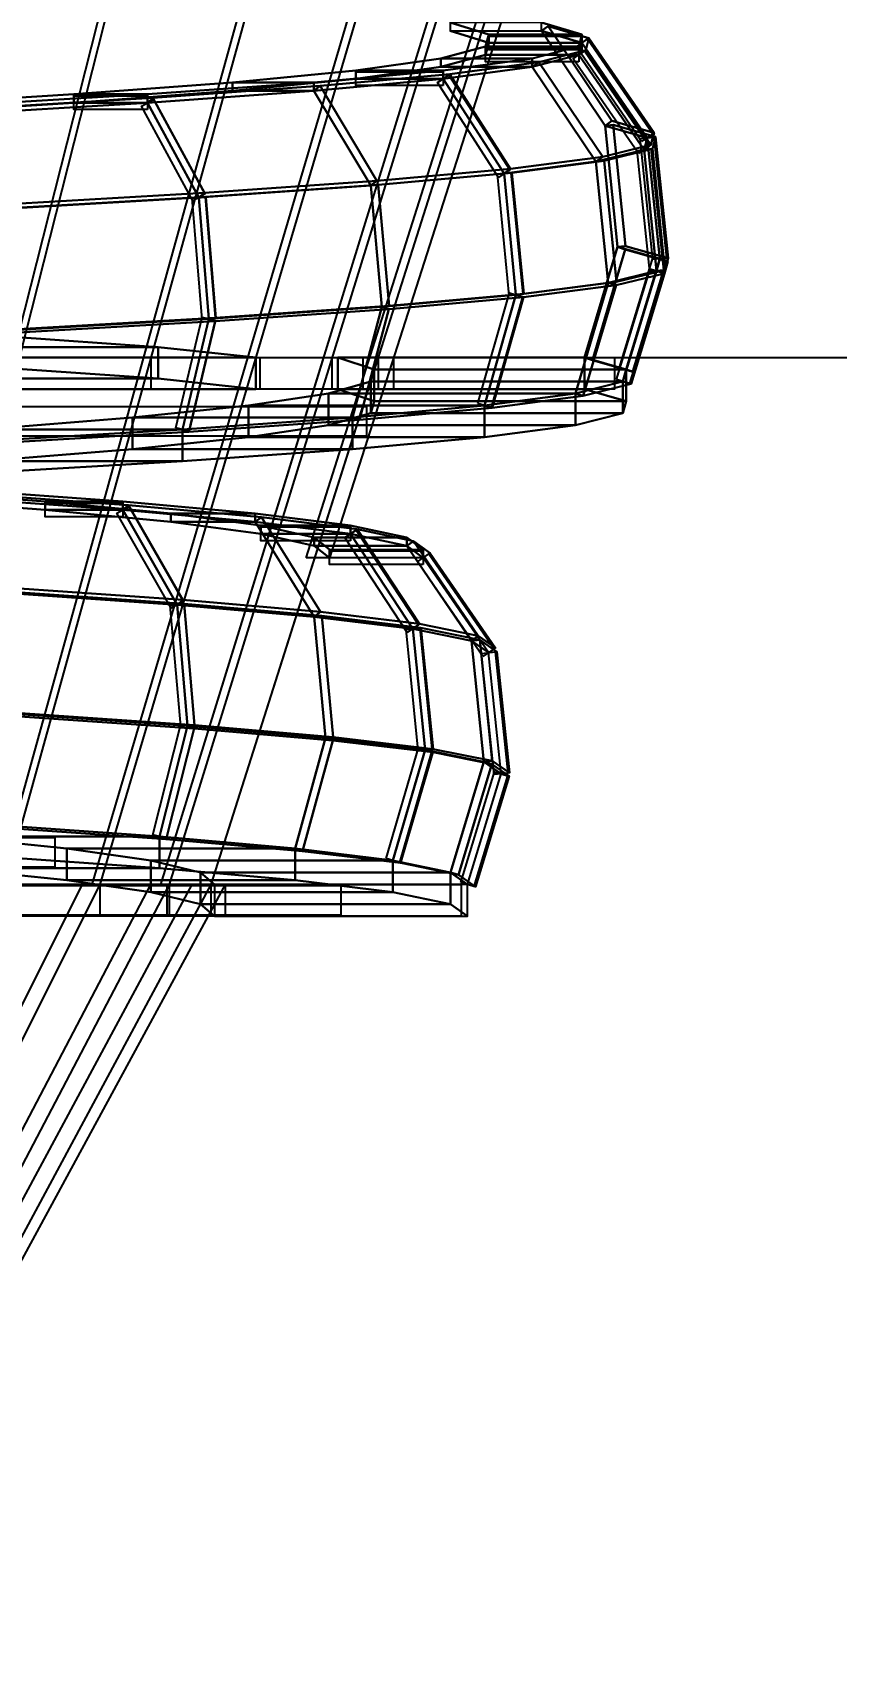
# Model space of a CAD drawing. Header units: millimetres. Extents: x -123812 to 252100, y -3000 to 639000.
# Drawn here: x 13774 to 21403, y 437581 to 453083 of the extents above; entities that cross this region are included whole.
import ezdxf

# ---------------------------------------------------------------- set-up
doc = ezdxf.new("R2010")
doc.units = ezdxf.units.MM
doc.layers.add('D-STR-DECK', color=7, linetype='Continuous', lineweight=25)
doc.layers.add('D-STR-DIM', color=7, linetype='Continuous', lineweight=13)
doc.styles.add('OpenSansCondensed-Light', font='OpenSansCondensed-Light.ttf')
doc.styles.add('TOWER_UNICODE', font='Arial Unicode.ttf')
doc.dimstyles.new('EZDXF', dxfattribs={"dimtxt": 0.25, "dimasz": 0.175, "dimexe": 0.375, "dimexo": 0.125, "dimgap": 0.1, "dimtad": 1, "dimlfac": 100, "dimzin": 12, "dimdsep": 46, "dimtxsty": 'OpenSansCondensed-Light', "dimblk": 'ARCHTICK', "dimcen": 2.5, "dimazin": 3, "dimtfac": 0.5, "dimtmove": 2, "dimatfit": 3})

# ---------------------------------------------------------------- blocks, each defined once
blk = doc.blocks.new('_ARCHTICK')
at = {"color": 0, "linetype": 'BYBLOCK', "const_width": 0.15}
blk.add_lwpolyline([(-0.5, -0.5), (0.5, 0.5)], dxfattribs=at)

msp = doc.modelspace()

# ---------------------------------------------------------------- linework, layer by layer
at = {"layer": 'D-STR-DECK'}
for points in [[(10974.3, 445000), (13237, 455000), (14915, 455000), (12376.3, 445000)], [(10974.3, 445000), (13237, 455000), (14915, 455000), (12376.3, 445000)], [(12312.8, 445000), (14851.6, 455000), (16281.3, 455000), (13510, 445000)], [(12312.8, 445000), (14851.6, 455000), (16281.3, 455000), (13510, 445000)], [(13440.7, 445000), (16212, 455000), (17368.9, 455000), (14412.5, 445000)], [(13440.7, 445000), (16212, 455000), (17368.9, 455000), (14412.5, 445000)], [(14338.6, 445000), (17295, 455000), (18159.4, 455000), (15068.4, 445000)], [(14338.6, 445000), (17295, 455000), (18159.4, 455000), (15068.4, 445000)], [(14991.2, 445000), (18082.1, 455000), (18639.2, 455000), (15466.5, 445000)], [(16370.7, 448100), (18559.8, 455000), (18800, 455000), (16592, 448100)], [(16370.7, 448100), (18559.8, 455000), (18800, 455000), (16592, 448100)], [(18102.8, 452986.4), (18102.8, 453066.4), (17736.7, 453180), (17736.7, 453100)], [(18102.8, 453066.4), (18988.2, 453066.4), (18602.5, 453180), (17736.7, 453180)], [(18988.2, 453066.4), (18988.2, 452986.4), (18602.5, 453100), (18602.5, 453180)], [(19207, 452200), (18602.5, 453100), (18666.7, 453145.4), (19271.2, 452245.4)], [(18988.2, 452986.4), (19053.9, 453031.7), (18666.7, 453145.4), (18602.5, 453100)], [(19053.9, 453031.7), (19672.1, 452131.7), (19271.2, 452245.4), (18666.7, 453145.4)], [(18988.2, 452986.4), (18102.8, 452986.4), (17736.7, 453100), (18602.5, 453100)], [(18072.8, 452872.7), (18072.8, 452952.7), (18102.8, 453066.4), (18102.8, 452986.4)], [(18072.8, 452952.7), (18958.6, 452952.7), (18988.2, 453066.4), (18102.8, 453066.4)], [(18958.6, 452872.7), (18072.8, 452872.7), (18102.8, 452986.4), (18988.2, 452986.4)], [(18988.2, 452986.4), (18102.8, 452986.4), (18102.8, 453066.4), (18988.2, 453066.4)], [(18988.2, 452986.4), (18102.8, 452986.4), (18102.8, 453066.4), (18988.2, 453066.4)], [(18988.2, 452921.4), (18102.8, 452921.4), (18102.8, 453051.4), (18988.2, 453051.4)], [(19606.4, 452086.4), (18988.2, 452986.4), (18602.5, 453100), (19207, 452200)], [(19552.9, 452049.6), (18934.7, 452949.6), (19041.8, 453023.2), (19660, 452123.2)], [(18958.6, 452952.7), (18958.6, 452872.7), (18988.2, 452986.4), (18988.2, 453066.4)], [(18958.6, 452872.7), (19024.3, 452918.1), (19053.9, 453031.7), (18988.2, 452986.4)], [(19577, 451972.7), (18958.6, 452872.7), (18988.2, 452986.4), (19606.4, 452086.4)], [(19606.4, 452086.4), (18988.2, 452986.4), (19053.9, 453031.7), (19672.1, 452131.7)], [(19606.4, 452086.4), (18988.2, 452986.4), (19053.9, 453031.7), (19672.1, 452131.7)], [(19024.3, 452918.1), (19642.7, 452018.1), (19672.1, 452131.7), (19053.9, 453031.7)], [(16842.3, 452645.5), (16842.3, 452725.5), (17649.1, 452839.1), (17649.1, 452759.1)], [(16842.3, 452725.5), (17671, 452725.5), (18515.7, 452839.1), (17649.1, 452839.1)], [(17649.1, 452759.1), (17649.1, 452839.1), (18072.8, 452952.7), (18072.8, 452872.7)], [(17649.1, 452839.1), (18515.7, 452839.1), (18958.6, 452952.7), (18072.8, 452952.7)], [(18515.7, 452759.1), (17649.1, 452759.1), (18072.8, 452872.7), (18958.6, 452872.7)], [(18515.7, 452759.1), (17649.1, 452759.1), (17649.1, 452839.1), (18515.7, 452839.1)], [(18515.7, 452759.1), (17649.1, 452759.1), (17649.1, 452839.1), (18515.7, 452839.1)], [(17671, 452725.5), (17671, 452645.5), (18515.7, 452759.1), (18515.7, 452839.1)], [(18958.6, 452872.7), (18072.8, 452872.7), (18072.8, 452952.7), (18958.6, 452952.7)], [(18958.6, 452872.7), (18072.8, 452872.7), (18072.8, 452952.7), (18958.6, 452952.7)], [(18958.6, 452807.7), (18072.8, 452807.7), (18072.8, 452937.7), (18958.6, 452937.7)], [(18515.7, 452839.1), (18515.7, 452759.1), (18958.6, 452872.7), (18958.6, 452952.7)], [(18515.7, 452759.1), (18580, 452804.5), (19024.3, 452918.1), (18958.6, 452872.7)], [(19120.9, 451859.1), (18515.7, 452759.1), (18958.6, 452872.7), (19577, 451972.7)], [(18580, 452804.5), (19185.2, 451904.5), (19642.7, 452018.1), (19024.3, 452918.1)], [(19523.4, 451935.9), (18905, 452835.9), (19012.1, 452909.5), (19630.6, 452009.5)], [(19577, 451972.7), (18958.6, 452872.7), (19024.3, 452918.1), (19642.7, 452018.1)], [(19577, 451972.7), (18958.6, 452872.7), (19024.3, 452918.1), (19642.7, 452018.1)], [(15671.6, 452531.8), (15671.6, 452611.8), (16842.3, 452725.5), (16842.3, 452645.5)], [(15671.6, 452611.8), (16444.3, 452611.8), (17671, 452725.5), (16842.3, 452725.5)], [(16444.3, 452611.8), (16444.3, 452531.8), (17671, 452645.5), (17671, 452725.5)], [(16444.3, 452531.8), (16501.6, 452577.2), (17732.5, 452690.8), (17671, 452645.5)], [(16501.6, 452577.2), (17041.1, 451677.2), (18311.1, 451790.8), (17732.5, 452690.8)], [(17671, 452645.5), (16842.3, 452645.5), (17649.1, 452759.1), (18515.7, 452759.1)], [(17671, 452645.5), (16842.3, 452645.5), (16842.3, 452725.5), (17671, 452725.5)], [(17671, 452645.5), (16842.3, 452645.5), (16842.3, 452725.5), (17671, 452725.5)], [(17671, 452580.5), (16842.3, 452580.5), (16842.3, 452710.5), (17671, 452710.5)], [(18195, 451710.3), (17616.3, 452610.3), (17725.7, 452680.6), (18304.3, 451780.6)], [(17671, 452645.5), (17732.5, 452690.8), (18580, 452804.5), (18515.7, 452759.1)], [(18249.6, 451745.5), (17671, 452645.5), (18515.7, 452759.1), (19120.9, 451859.1)], [(18249.6, 451745.5), (17671, 452645.5), (17732.5, 452690.8), (18311.1, 451790.8)], [(18249.6, 451745.5), (17671, 452645.5), (17732.5, 452690.8), (18311.1, 451790.8)], [(17732.5, 452690.8), (18311.1, 451790.8), (19185.2, 451904.5), (18580, 452804.5)], [(19120.9, 451859.1), (18515.7, 452759.1), (18580, 452804.5), (19185.2, 451904.5)], [(19120.9, 451859.1), (18515.7, 452759.1), (18580, 452804.5), (19185.2, 451904.5)], [(14164.1, 452418.2), (14164.1, 452498.2), (15671.6, 452611.8), (15671.6, 452531.8)], [(14164.1, 452498.2), (14863.8, 452498.2), (16444.3, 452611.8), (15671.6, 452611.8)], [(14863.8, 452418.2), (14164.1, 452418.2), (15671.6, 452531.8), (16444.3, 452531.8)], [(14863.8, 452498.2), (14863.8, 452418.2), (16444.3, 452531.8), (16444.3, 452611.8)], [(14863.8, 452418.2), (14915.8, 452463.6), (16501.6, 452577.2), (16444.3, 452531.8)], [(15352.4, 451518.2), (14863.8, 452418.2), (16444.3, 452531.8), (16983.8, 451631.8)], [(14915.8, 452463.6), (15404.3, 451563.6), (17041.1, 451677.2), (16501.6, 452577.2)], [(16444.3, 452531.8), (15671.6, 452531.8), (16842.3, 452645.5), (17671, 452645.5)], [(16444.3, 452531.8), (15671.6, 452531.8), (15671.6, 452611.8), (16444.3, 452611.8)], [(16444.3, 452531.8), (15671.6, 452531.8), (15671.6, 452611.8), (16444.3, 452611.8)], [(16983.8, 451631.8), (16444.3, 452531.8), (17671, 452645.5), (18249.6, 451745.5)], [(16983.8, 451631.8), (16444.3, 452531.8), (16501.6, 452577.2), (17041.1, 451677.2)], [(16983.8, 451631.8), (16444.3, 452531.8), (16501.6, 452577.2), (17041.1, 451677.2)], [(12353.9, 452304.5), (12353.9, 452384.5), (14164.1, 452498.2), (14164.1, 452418.2)], [(12353.9, 452384.5), (12965.5, 452384.5), (14863.8, 452498.2), (14164.1, 452498.2)], [(12965.5, 452304.5), (12353.9, 452304.5), (14164.1, 452418.2), (14863.8, 452418.2)], [(12965.5, 452384.5), (12965.5, 452304.5), (14863.8, 452418.2), (14863.8, 452498.2)], [(12965.5, 452304.5), (13010.8, 452349.9), (14915.8, 452463.6), (14863.8, 452418.2)], [(13392.5, 451404.5), (12965.5, 452304.5), (14863.8, 452418.2), (15352.4, 451518.2)], [(13010.8, 452349.9), (13437.8, 451449.9), (15404.3, 451563.6), (14915.8, 452463.6)], [(14863.8, 452418.2), (14164.1, 452418.2), (14164.1, 452498.2), (14863.8, 452498.2)], [(14863.8, 452418.2), (14164.1, 452418.2), (14164.1, 452498.2), (14863.8, 452498.2)], [(14863.8, 452353.2), (14164.1, 452353.2), (14164.1, 452483.2), (14863.8, 452483.2)], [(15295.3, 451487.2), (14806.7, 452387.2), (14921, 452449.2), (15409.6, 451549.2)], [(15352.4, 451518.2), (14863.8, 452418.2), (14915.8, 452463.6), (15404.3, 451563.6)], [(15352.4, 451518.2), (14863.8, 452418.2), (14915.8, 452463.6), (15404.3, 451563.6)], [(19672.1, 452131.7), (19606.4, 452086.4), (19207, 452200), (19271.2, 452245.4)], [(19324, 451050), (19207, 452200), (19284.6, 452208.3), (19401.6, 451058.3)], [(19606.4, 452086.4), (19685.8, 452094.7), (19284.6, 452208.3), (19207, 452200)], [(19726.1, 450936.4), (19606.4, 452086.4), (19207, 452200), (19324, 451050)], [(19685.8, 452094.7), (19805.4, 450944.7), (19401.6, 451058.3), (19284.6, 452208.3)], [(19661.4, 450929.6), (19541.8, 452079.6), (19671.1, 452093.1), (19790.7, 450943.1)], [(19642.7, 452018.1), (19577, 451972.7), (19606.4, 452086.4), (19672.1, 452131.7)], [(19577, 451972.7), (19656.3, 451981), (19685.8, 452094.7), (19606.4, 452086.4)], [(19696.7, 450822.7), (19577, 451972.7), (19606.4, 452086.4), (19726.1, 450936.4)], [(19726.1, 450936.4), (19606.4, 452086.4), (19685.8, 452094.7), (19805.4, 450944.7)], [(19726.1, 450936.4), (19606.4, 452086.4), (19685.8, 452094.7), (19805.4, 450944.7)], [(19656.3, 451981), (19776, 450831), (19805.4, 450944.7), (19685.8, 452094.7)], [(18311.1, 451790.8), (18249.6, 451745.5), (19120.9, 451859.1), (19185.2, 451904.5)], [(19185.2, 451904.5), (19120.9, 451859.1), (19577, 451972.7), (19642.7, 452018.1)], [(19120.9, 451859.1), (19198.5, 451867.4), (19656.3, 451981), (19577, 451972.7)], [(19238, 450709.1), (19120.9, 451859.1), (19577, 451972.7), (19696.7, 450822.7)], [(19198.5, 451867.4), (19315.7, 450717.4), (19776, 450831), (19656.3, 451981)], [(19632, 450816), (19512.3, 451966), (19641.6, 451979.5), (19761.3, 450829.5)], [(19696.7, 450822.7), (19577, 451972.7), (19656.3, 451981), (19776, 450831)], [(19696.7, 450822.7), (19577, 451972.7), (19656.3, 451981), (19776, 450831)], [(17041.1, 451677.2), (16983.8, 451631.8), (18249.6, 451745.5), (18311.1, 451790.8)], [(16983.8, 451631.8), (17053, 451640.1), (18323.9, 451753.8), (18249.6, 451745.5)], [(17088.2, 450481.8), (16983.8, 451631.8), (18249.6, 451745.5), (18361.6, 450595.5)], [(17053, 451640.1), (17157.4, 450490.1), (18435.9, 450603.8), (18323.9, 451753.8)], [(18296.9, 450589.2), (18184.9, 451739.2), (18314.3, 451751.8), (18426.3, 450601.8)], [(18249.6, 451745.5), (18323.9, 451753.8), (19198.5, 451867.4), (19120.9, 451859.1)], [(18361.6, 450595.5), (18249.6, 451745.5), (19120.9, 451859.1), (19238, 450709.1)], [(18361.6, 450595.5), (18249.6, 451745.5), (18323.9, 451753.8), (18435.9, 450603.8)], [(18361.6, 450595.5), (18249.6, 451745.5), (18323.9, 451753.8), (18435.9, 450603.8)], [(18323.9, 451753.8), (18435.9, 450603.8), (19315.7, 450717.4), (19198.5, 451867.4)], [(19238, 450709.1), (19120.9, 451859.1), (19198.5, 451867.4), (19315.7, 450717.4)], [(19238, 450709.1), (19120.9, 451859.1), (19198.5, 451867.4), (19315.7, 450717.4)], [(15404.3, 451563.6), (15352.4, 451518.2), (16983.8, 451631.8), (17041.1, 451677.2)], [(15352.4, 451518.2), (15415.1, 451526.5), (17053, 451640.1), (16983.8, 451631.8)], [(15447, 450368.2), (15352.4, 451518.2), (16983.8, 451631.8), (17088.2, 450481.8)], [(15415.1, 451526.5), (15509.7, 450376.5), (17157.4, 450490.1), (17053, 451640.1)], [(17088.2, 450481.8), (16983.8, 451631.8), (17053, 451640.1), (17157.4, 450490.1)], [(17088.2, 450481.8), (16983.8, 451631.8), (17053, 451640.1), (17157.4, 450490.1)], [(13437.8, 451449.9), (13392.5, 451404.5), (15352.4, 451518.2), (15404.3, 451563.6)], [(13392.5, 451404.5), (13447.3, 451412.8), (15415.1, 451526.5), (15352.4, 451518.2)], [(13475.1, 450254.5), (13392.5, 451404.5), (15352.4, 451518.2), (15447, 450368.2)], [(13447.3, 451412.8), (13529.9, 450262.8), (15509.7, 450376.5), (15415.1, 451526.5)], [(15382.2, 450362.9), (15287.6, 451512.9), (15417.2, 451523.5), (15511.8, 450373.5)], [(15447, 450368.2), (15352.4, 451518.2), (15415.1, 451526.5), (15509.7, 450376.5)], [(15447, 450368.2), (15352.4, 451518.2), (15415.1, 451526.5), (15509.7, 450376.5)], [(19012, 450000), (19324, 451050), (19398.6, 451026.7), (19086.6, 449976.7)], [(19407, 449886.4), (19726.1, 450936.4), (19324, 451050), (19012, 450000)], [(19802.4, 450913), (19483.3, 449863), (19086.6, 449976.7), (19398.6, 451026.7)], [(19805.4, 450944.7), (19726.1, 450936.4), (19324, 451050), (19401.6, 451058.3)], [(19726.1, 450936.4), (19802.4, 450913), (19398.6, 451026.7), (19324, 451050)], [(18925.7, 449659.1), (19238, 450709.1), (19696.7, 450822.7), (19377.5, 449772.7)], [(19315.7, 450717.4), (19238, 450709.1), (19696.7, 450822.7), (19776, 450831)], [(19238, 450709.1), (19312.7, 450685.8), (19773, 450799.4), (19696.7, 450822.7)], [(19315.3, 449791.6), (19634.5, 450841.6), (19758.9, 450803.8), (19439.7, 449753.8)], [(19344.8, 449905.3), (19663.9, 450955.3), (19788.3, 450917.5), (19469.2, 449867.5)], [(19377.5, 449772.7), (19696.7, 450822.7), (19726.1, 450936.4), (19407, 449886.4)], [(19377.5, 449772.7), (19696.7, 450822.7), (19773, 450799.4), (19453.8, 449749.4)], [(19377.5, 449772.7), (19696.7, 450822.7), (19773, 450799.4), (19453.8, 449749.4)], [(19407, 449886.4), (19726.1, 450936.4), (19802.4, 450913), (19483.3, 449863)], [(19407, 449886.4), (19726.1, 450936.4), (19802.4, 450913), (19483.3, 449863)], [(19773, 450799.4), (19453.8, 449749.4), (19483.3, 449863), (19802.4, 450913)], [(19776, 450831), (19696.7, 450822.7), (19726.1, 450936.4), (19805.4, 450944.7)], [(19696.7, 450822.7), (19773, 450799.4), (19802.4, 450913), (19726.1, 450936.4)], [(18063, 449545.5), (18361.6, 450595.5), (19238, 450709.1), (18925.7, 449659.1)], [(18433, 450572.1), (18134.4, 449522.1), (19000.4, 449635.8), (19312.7, 450685.8)], [(18435.9, 450603.8), (18361.6, 450595.5), (19238, 450709.1), (19315.7, 450717.4)], [(18361.6, 450595.5), (18433, 450572.1), (19312.7, 450685.8), (19238, 450709.1)], [(18925.7, 449659.1), (19238, 450709.1), (19312.7, 450685.8), (19000.4, 449635.8)], [(18925.7, 449659.1), (19238, 450709.1), (19312.7, 450685.8), (19000.4, 449635.8)], [(19312.7, 450685.8), (19000.4, 449635.8), (19453.8, 449749.4), (19773, 450799.4)], [(16809.8, 449431.8), (17088.2, 450481.8), (18361.6, 450595.5), (18063, 449545.5)], [(17154.8, 450458.5), (16876.3, 449408.5), (18134.4, 449522.1), (18433, 450572.1)], [(17157.4, 450490.1), (17088.2, 450481.8), (18361.6, 450595.5), (18435.9, 450603.8)], [(17088.2, 450481.8), (17154.8, 450458.5), (18433, 450572.1), (18361.6, 450595.5)], [(18000.5, 449563.2), (18299.1, 450613.2), (18424.1, 450577.7), (18125.5, 449527.7)], [(18063, 449545.5), (18361.6, 450595.5), (18433, 450572.1), (18134.4, 449522.1)], [(18063, 449545.5), (18361.6, 450595.5), (18433, 450572.1), (18134.4, 449522.1)], [(13254.7, 449204.5), (13475.1, 450254.5), (15447, 450368.2), (15194.8, 449318.2)], [(13529.9, 450262.8), (13475.1, 450254.5), (15447, 450368.2), (15509.7, 450376.5)], [(13475.1, 450254.5), (13527.8, 450231.2), (15507.3, 450344.9), (15447, 450368.2)], [(15131.6, 449333.4), (15383.8, 450383.4), (15510.2, 450353), (15258, 449303)], [(15194.8, 449318.2), (15447, 450368.2), (17088.2, 450481.8), (16809.8, 449431.8)], [(15194.8, 449318.2), (15447, 450368.2), (15507.3, 450344.9), (15255.1, 449294.9)], [(15194.8, 449318.2), (15447, 450368.2), (15507.3, 450344.9), (15255.1, 449294.9)], [(15507.3, 450344.9), (15255.1, 449294.9), (16876.3, 449408.5), (17154.8, 450458.5)], [(15509.7, 450376.5), (15447, 450368.2), (17088.2, 450481.8), (17157.4, 450490.1)], [(15447, 450368.2), (15507.3, 450344.9), (17154.8, 450458.5), (17088.2, 450481.8)], [(16809.8, 449431.8), (17088.2, 450481.8), (17154.8, 450458.5), (16876.3, 449408.5)], [(16809.8, 449431.8), (17088.2, 450481.8), (17154.8, 450458.5), (16876.3, 449408.5)], [(14965.6, 450100), (12762.1, 450100), (11544.6, 450200), (13537.9, 450200)], [(13527.8, 450231.2), (13307.4, 449181.2), (15255.1, 449294.9), (15507.3, 450344.9)], [(14965.6, 449800), (14965.6, 450100), (13537.9, 450200), (13537.9, 449900)], [(12762.1, 449800), (14965.6, 449800), (14965.6, 450100), (12762.1, 450100)], [(15892.1, 450000), (13552.1, 450000), (12762.1, 450100), (14965.6, 450100)], [(12762.1, 449800), (14965.6, 449800), (14965.6, 450100), (12762.1, 450100)], [(15892.1, 449700), (15892.1, 450000), (14965.6, 450100), (14965.6, 449800)], [(3966.8, 449700), (3966.8, 450000), (14895.6, 450000), (14895.6, 449700)], [(3966.8, 449700), (3966.8, 450000), (14895.6, 450000), (14895.6, 449700)], [(4330.1, 449700), (4330.1, 450000), (15890.7, 450000), (15890.7, 449700)], [(4330.1, 449700), (4330.1, 450000), (15890.7, 450000), (15890.7, 449700)], [(4619.4, 449700), (4619.4, 450000), (16613.9, 450000), (16613.9, 449700)], [(4619.4, 449700), (4619.4, 450000), (16613.9, 450000), (16613.9, 449700)], [(4829.6, 449700), (4829.6, 450000), (17052.9, 450000), (17052.9, 449700)], [(4829.6, 449700), (4829.6, 450000), (17052.9, 450000), (17052.9, 449700)], [(4957.2, 449700), (4957.2, 450000), (17200, 450000), (17200, 449700)], [(4957.2, 449700), (4957.2, 450000), (17200, 450000), (17200, 449700)], [(12762.1, 449800), (14965.6, 449800), (13537.9, 449900), (11544.6, 449900)], [(13417.7, 449700), (13417.7, 450000), (16909.1, 450000), (16909.1, 449700)], [(13552.1, 449700), (15892.1, 449700), (15892.1, 450000), (13552.1, 450000)], [(14991.2, 445000), (16536.7, 450000), (17052.9, 450000), (15466.5, 445000)], [(15933.3, 449700), (15933.3, 450000), (19297.6, 450000), (19297.6, 449700)], [(16672.1, 449700), (19012, 449700), (19012, 450000), (16672.1, 450000)], [(19407, 449886.4), (17014, 449886.4), (16672.1, 450000), (19012, 450000)], [(17014, 449886.4), (17014, 449586.4), (16672.1, 449700), (16672.1, 450000)], [(19377.5, 449772.7), (16983.6, 449772.7), (17014, 449886.4), (19407, 449886.4)], [(16983.6, 449772.7), (16983.6, 449472.7), (17014, 449586.4), (17014, 449886.4)], [(17014, 449586.4), (19407, 449586.4), (19407, 449886.4), (17014, 449886.4)], [(17014, 449586.4), (19407, 449586.4), (19407, 449886.4), (17014, 449886.4)], [(19407, 449586.4), (19407, 449886.4), (19012, 450000), (19012, 449700)], [(19483.3, 449863), (19407, 449886.4), (19012, 450000), (19086.6, 449976.7)], [(19377.5, 449472.7), (19377.5, 449772.7), (19407, 449886.4), (19407, 449586.4)], [(19453.8, 449749.4), (19377.5, 449772.7), (19407, 449886.4), (19483.3, 449863)], [(13552.1, 449700), (15892.1, 449700), (14965.6, 449800), (12762.1, 449800)], [(18925.7, 449659.1), (16583.3, 449659.1), (16983.6, 449772.7), (19377.5, 449772.7)], [(16583.3, 449659.1), (16583.3, 449359.1), (16983.6, 449472.7), (16983.6, 449772.7)], [(16983.6, 449472.7), (19377.5, 449472.7), (19377.5, 449772.7), (16983.6, 449772.7)], [(16983.6, 449472.7), (19377.5, 449472.7), (19377.5, 449772.7), (16983.6, 449772.7)], [(18925.7, 449359.1), (18925.7, 449659.1), (19377.5, 449772.7), (19377.5, 449472.7)], [(19000.4, 449635.8), (18925.7, 449659.1), (19377.5, 449772.7), (19453.8, 449749.4)], [(18063, 449545.5), (15823.1, 449545.5), (16583.3, 449659.1), (18925.7, 449659.1)], [(15823.1, 449545.5), (15823.1, 449245.5), (16583.3, 449359.1), (16583.3, 449659.1)], [(16583.3, 449359.1), (18925.7, 449359.1), (18925.7, 449659.1), (16583.3, 449659.1)], [(16583.3, 449359.1), (18925.7, 449359.1), (18925.7, 449659.1), (16583.3, 449659.1)], [(17014, 449586.4), (19407, 449586.4), (19012, 449700), (16672.1, 449700)], [(16983.6, 449472.7), (19377.5, 449472.7), (19407, 449586.4), (17014, 449586.4)], [(18063, 449245.5), (18063, 449545.5), (18925.7, 449659.1), (18925.7, 449359.1)], [(18134.4, 449522.1), (18063, 449545.5), (18925.7, 449659.1), (19000.4, 449635.8)], [(10406.4, 449535.5), (16943.1, 449535.5), (16943.1, 449255.5), (10406.4, 449255.5)], [(15194.8, 449318.2), (13303.5, 449318.2), (14721.4, 449431.8), (16809.8, 449431.8)], [(13303.5, 449318.2), (13303.5, 449018.2), (14721.4, 449131.8), (14721.4, 449431.8)], [(16809.8, 449431.8), (14721.4, 449431.8), (15823.1, 449545.5), (18063, 449545.5)], [(14721.4, 449431.8), (14721.4, 449131.8), (15823.1, 449245.5), (15823.1, 449545.5)], [(14721.4, 449131.8), (16809.8, 449131.8), (16809.8, 449431.8), (14721.4, 449431.8)], [(14721.4, 449131.8), (16809.8, 449131.8), (16809.8, 449431.8), (14721.4, 449431.8)], [(15194.8, 449018.2), (15194.8, 449318.2), (16809.8, 449431.8), (16809.8, 449131.8)], [(15255.1, 449294.9), (15194.8, 449318.2), (16809.8, 449431.8), (16876.3, 449408.5)], [(15823.1, 449245.5), (18063, 449245.5), (18063, 449545.5), (15823.1, 449545.5)], [(15823.1, 449245.5), (18063, 449245.5), (18063, 449545.5), (15823.1, 449545.5)], [(16583.3, 449359.1), (18925.7, 449359.1), (19377.5, 449472.7), (16983.6, 449472.7)], [(16809.8, 449131.8), (16809.8, 449431.8), (18063, 449545.5), (18063, 449245.5)], [(16876.3, 449408.5), (16809.8, 449431.8), (18063, 449545.5), (18134.4, 449522.1)], [(13254.7, 449204.5), (11601.8, 449204.5), (13303.5, 449318.2), (15194.8, 449318.2)], [(13254.7, 448904.5), (13254.7, 449204.5), (15194.8, 449318.2), (15194.8, 449018.2)], [(13307.4, 449181.2), (13254.7, 449204.5), (15194.8, 449318.2), (15255.1, 449294.9)], [(13303.5, 449018.2), (15194.8, 449018.2), (15194.8, 449318.2), (13303.5, 449318.2)], [(13303.5, 449018.2), (15194.8, 449018.2), (15194.8, 449318.2), (13303.5, 449318.2)], [(15823.1, 449245.5), (18063, 449245.5), (18925.7, 449359.1), (16583.3, 449359.1)], [(13303.5, 449018.2), (15194.8, 449018.2), (16809.8, 449131.8), (14721.4, 449131.8)], [(14721.4, 449131.8), (16809.8, 449131.8), (18063, 449245.5), (15823.1, 449245.5)], [(11601.8, 448904.5), (13254.7, 448904.5), (15194.8, 449018.2), (13303.5, 449018.2)], [(13893.1, 448554.5), (13893.1, 448634.5), (12392.9, 448748.2), (12392.9, 448668.2)], [(13893.1, 448634.5), (14630.2, 448634.5), (13049, 448748.2), (12392.9, 448748.2)], [(14630.2, 448554.5), (13893.1, 448554.5), (12392.9, 448668.2), (13049, 448668.2)], [(14630.2, 448634.5), (14630.2, 448554.5), (13049, 448668.2), (13049, 448748.2)], [(14630.2, 448554.5), (14684.9, 448599.9), (13097.6, 448713.6), (13049, 448668.2)], [(15144.8, 447654.5), (14630.2, 448554.5), (13049, 448668.2), (13507, 447768.2)], [(14684.9, 448599.9), (15199.5, 447699.9), (13555.7, 447813.6), (13097.6, 448713.6)], [(14630.2, 448554.5), (13893.1, 448554.5), (13893.1, 448634.5), (14630.2, 448634.5)], [(15084, 448440.9), (15084, 448520.9), (13893.1, 448634.5), (13893.1, 448554.5)], [(15084, 448520.9), (15886, 448520.9), (14630.2, 448634.5), (13893.1, 448634.5)], [(14630.2, 448554.5), (13893.1, 448554.5), (13893.1, 448634.5), (14630.2, 448634.5)], [(14630.2, 448489.5), (13893.1, 448489.5), (13893.1, 448619.5), (14630.2, 448619.5)], [(15886, 448440.9), (15084, 448440.9), (13893.1, 448554.5), (14630.2, 448554.5)], [(15088.4, 447622.3), (14573.8, 448522.3), (14686.6, 448586.8), (15201.3, 447686.8)], [(15886, 448520.9), (15886, 448440.9), (14630.2, 448554.5), (14630.2, 448634.5)], [(15144.8, 447654.5), (14630.2, 448554.5), (14684.9, 448599.9), (15199.5, 447699.9)], [(15886, 448440.9), (15945.5, 448486.3), (14684.9, 448599.9), (14630.2, 448554.5)], [(15144.8, 447654.5), (14630.2, 448554.5), (14684.9, 448599.9), (15199.5, 447699.9)], [(16446, 447540.9), (15886, 448440.9), (14630.2, 448554.5), (15144.8, 447654.5)], [(15945.5, 448486.3), (16505.5, 447586.3), (15199.5, 447699.9), (14684.9, 448599.9)], [(15886, 448440.9), (15084, 448440.9), (15084, 448520.9), (15886, 448520.9)], [(15941, 448327.3), (15941, 448407.3), (15084, 448520.9), (15084, 448440.9)], [(15941, 448407.3), (16790.5, 448407.3), (15886, 448520.9), (15084, 448520.9)], [(15886, 448440.9), (15084, 448440.9), (15084, 448520.9), (15886, 448520.9)], [(16790.5, 448407.3), (16790.5, 448327.3), (15886, 448440.9), (15886, 448520.9)], [(16790.5, 448327.3), (15941, 448327.3), (15084, 448440.9), (15886, 448440.9)], [(16446, 447540.9), (15886, 448440.9), (15945.5, 448486.3), (16505.5, 447586.3)], [(16790.5, 448327.3), (16853.5, 448372.7), (15945.5, 448486.3), (15886, 448440.9)], [(16446, 447540.9), (15886, 448440.9), (15945.5, 448486.3), (16505.5, 447586.3)], [(17383.5, 447427.3), (16790.5, 448327.3), (15886, 448440.9), (16446, 447540.9)], [(16790.5, 448327.3), (15941, 448327.3), (15941, 448407.3), (16790.5, 448407.3)], [(16446.8, 448213.6), (16446.8, 448293.6), (15941, 448407.3), (15941, 448327.3)], [(16446.8, 448293.6), (17325.1, 448293.6), (16790.5, 448407.3), (15941, 448407.3)], [(16790.5, 448327.3), (15941, 448327.3), (15941, 448407.3), (16790.5, 448407.3)], [(16790.5, 448262.3), (15941, 448262.3), (15941, 448392.3), (16790.5, 448392.3)], [(16853.5, 448372.7), (17446.5, 447472.7), (16505.5, 447586.3), (15945.5, 448486.3)], [(17329.3, 447391.5), (16736.2, 448291.5), (16844.7, 448363), (17437.8, 447463)], [(17325.1, 448293.6), (17325.1, 448213.6), (16790.5, 448327.3), (16790.5, 448407.3)], [(17383.5, 447427.3), (16790.5, 448327.3), (16853.5, 448372.7), (17446.5, 447472.7)], [(17325.1, 448213.6), (17390.3, 448259), (16853.5, 448372.7), (16790.5, 448327.3)], [(17383.5, 447427.3), (16790.5, 448327.3), (16853.5, 448372.7), (17446.5, 447472.7)], [(17390.3, 448259), (18003.5, 447359), (17446.5, 447472.7), (16853.5, 448372.7)], [(17325.1, 448213.6), (16446.8, 448213.6), (15941, 448327.3), (16790.5, 448327.3)], [(17325.1, 448213.6), (16446.8, 448213.6), (16446.8, 448293.6), (17325.1, 448293.6)], [(16592, 448100), (16592, 448180), (16446.8, 448293.6), (16446.8, 448213.6)], [(16592, 448180), (17480, 448180), (17325.1, 448293.6), (16446.8, 448293.6)], [(17325.1, 448213.6), (16446.8, 448213.6), (16446.8, 448293.6), (17325.1, 448293.6)], [(17480, 448100), (16592, 448100), (16446.8, 448213.6), (17325.1, 448213.6)], [(17480, 448100), (16592, 448100), (16592, 448180), (17480, 448180)], [(17938.4, 447313.6), (17325.1, 448213.6), (16790.5, 448327.3), (17383.5, 447427.3)], [(17480, 448180), (17480, 448100), (17325.1, 448213.6), (17325.1, 448293.6)], [(17938.4, 447313.6), (17325.1, 448213.6), (17390.3, 448259), (18003.5, 447359)], [(17480, 448100), (17545.9, 448145.4), (17390.3, 448259), (17325.1, 448213.6)], [(17938.4, 447313.6), (17325.1, 448213.6), (17390.3, 448259), (18003.5, 447359)], [(18100, 447200), (17480, 448100), (17325.1, 448213.6), (17938.4, 447313.6)], [(17545.9, 448145.4), (18165.9, 447245.4), (18003.5, 447359), (17390.3, 448259)], [(17480, 448035), (16592, 448035), (16592, 448165), (17480, 448165)], [(18046.5, 447163.1), (17426.5, 448063.1), (17533.5, 448136.9), (18153.5, 447236.9)], [(18100, 447200), (17480, 448100), (17545.9, 448145.4), (18165.9, 447245.4)], [(15199.5, 447699.9), (15144.8, 447654.5), (13507, 447768.2), (13555.7, 447813.6)], [(15144.8, 447654.5), (15210.9, 447662.8), (13565.8, 447776.5), (13507, 447768.2)], [(15244.4, 446504.5), (15144.8, 447654.5), (13507, 447768.2), (13595.7, 446618.2)], [(15210.9, 447662.8), (15310.5, 446512.8), (13654.5, 446626.5), (13565.8, 447776.5)], [(15179.7, 446498.9), (15080.1, 447648.9), (15209.6, 447660.2), (15309.2, 446510.2)], [(16505.5, 447586.3), (16446, 447540.9), (15144.8, 447654.5), (15199.5, 447699.9)], [(15244.4, 446504.5), (15144.8, 447654.5), (15210.9, 447662.8), (15310.5, 446512.8)], [(16446, 447540.9), (16517.9, 447549.2), (15210.9, 447662.8), (15144.8, 447654.5)], [(15244.4, 446504.5), (15144.8, 447654.5), (15210.9, 447662.8), (15310.5, 446512.8)], [(16554.4, 446390.9), (16446, 447540.9), (15144.8, 447654.5), (15244.4, 446504.5)], [(16517.9, 447549.2), (16626.3, 446399.2), (15310.5, 446512.8), (15210.9, 447662.8)], [(17446.5, 447472.7), (17383.5, 447427.3), (16446, 447540.9), (16505.5, 447586.3)], [(16554.4, 446390.9), (16446, 447540.9), (16517.9, 447549.2), (16626.3, 446399.2)], [(17383.5, 447427.3), (17459.6, 447435.6), (16517.9, 447549.2), (16446, 447540.9)], [(16554.4, 446390.9), (16446, 447540.9), (16517.9, 447549.2), (16626.3, 446399.2)], [(17498.3, 446277.3), (17383.5, 447427.3), (16446, 447540.9), (16554.4, 446390.9)], [(17459.6, 447435.6), (17574.4, 446285.6), (16626.3, 446399.2), (16517.9, 447549.2)], [(17433.6, 446270.8), (17318.8, 447420.8), (17448.2, 447433.7), (17563, 446283.7)], [(18003.5, 447359), (17938.4, 447313.6), (17383.5, 447427.3), (17446.5, 447472.7)], [(17498.3, 446277.3), (17383.5, 447427.3), (17459.6, 447435.6), (17574.4, 446285.6)], [(17938.4, 447313.6), (18017.1, 447321.9), (17459.6, 447435.6), (17383.5, 447427.3)], [(17498.3, 446277.3), (17383.5, 447427.3), (17459.6, 447435.6), (17574.4, 446285.6)], [(18057.1, 446163.6), (17938.4, 447313.6), (17383.5, 447427.3), (17498.3, 446277.3)], [(18017.1, 447321.9), (18135.8, 446171.9), (17574.4, 446285.6), (17459.6, 447435.6)], [(18165.9, 447245.4), (18100, 447200), (17938.4, 447313.6), (18003.5, 447359)], [(18057.1, 446163.6), (17938.4, 447313.6), (18017.1, 447321.9), (18135.8, 446171.9)], [(18100, 447200), (18179.6, 447208.3), (18017.1, 447321.9), (17938.4, 447313.6)], [(18057.1, 446163.6), (17938.4, 447313.6), (18017.1, 447321.9), (18135.8, 446171.9)], [(18220, 446050), (18100, 447200), (17938.4, 447313.6), (18057.1, 446163.6)], [(18179.6, 447208.3), (18299.6, 446058.3), (18135.8, 446171.9), (18017.1, 447321.9)], [(18155.4, 446043.3), (18035.4, 447193.3), (18164.6, 447206.7), (18284.6, 446056.7)], [(18220, 446050), (18100, 447200), (18179.6, 447208.3), (18299.6, 446058.3)], [(14978.8, 445454.5), (15244.4, 446504.5), (13595.7, 446618.2), (13359.3, 445568.2)], [(15308, 446481.2), (15042.3, 445431.2), (13415.8, 445544.9), (13652.2, 446594.9)], [(15310.5, 446512.8), (15244.4, 446504.5), (13595.7, 446618.2), (13654.5, 446626.5)], [(15244.4, 446504.5), (15308, 446481.2), (13652.2, 446594.9), (13595.7, 446618.2)], [(14915.8, 445470.5), (15181.4, 446520.5), (15307.5, 446488.6), (15041.8, 445438.6)], [(14978.8, 445454.5), (15244.4, 446504.5), (15308, 446481.2), (15042.3, 445431.2)], [(16265.4, 445340.9), (16554.4, 446390.9), (15244.4, 446504.5), (14978.8, 445454.5)], [(14978.8, 445454.5), (15244.4, 446504.5), (15308, 446481.2), (15042.3, 445431.2)], [(16623.5, 446367.6), (16334.5, 445317.6), (15042.3, 445431.2), (15308, 446481.2)], [(16626.3, 446399.2), (16554.4, 446390.9), (15244.4, 446504.5), (15310.5, 446512.8)], [(16554.4, 446390.9), (16623.5, 446367.6), (15308, 446481.2), (15244.4, 446504.5)], [(16265.4, 445340.9), (16554.4, 446390.9), (16623.5, 446367.6), (16334.5, 445317.6)], [(17192.2, 445227.3), (17498.3, 446277.3), (16554.4, 446390.9), (16265.4, 445340.9)], [(16265.4, 445340.9), (16554.4, 446390.9), (16623.5, 446367.6), (16334.5, 445317.6)], [(17571.5, 446254), (17265.4, 445204), (16334.5, 445317.6), (16623.5, 446367.6)], [(17574.4, 446285.6), (17498.3, 446277.3), (16554.4, 446390.9), (16626.3, 446399.2)], [(17498.3, 446277.3), (17571.5, 446254), (16623.5, 446367.6), (16554.4, 446390.9)], [(17129.8, 445245.5), (17435.9, 446295.5), (17560.7, 446259.1), (17254.6, 445209.1)], [(17192.2, 445227.3), (17498.3, 446277.3), (17571.5, 446254), (17265.4, 445204)], [(17740.6, 445113.6), (18057.1, 446163.6), (17498.3, 446277.3), (17192.2, 445227.3)], [(17192.2, 445227.3), (17498.3, 446277.3), (17571.5, 446254), (17265.4, 445204)], [(18132.8, 446140.3), (17816.3, 445090.3), (17265.4, 445204), (17571.5, 446254)], [(18135.8, 446171.9), (18057.1, 446163.6), (17498.3, 446277.3), (17574.4, 446285.6)], [(18057.1, 446163.6), (18132.8, 446140.3), (17571.5, 446254), (17498.3, 446277.3)], [(17740.6, 445113.6), (18057.1, 446163.6), (18132.8, 446140.3), (17816.3, 445090.3)], [(17900, 445000), (18220, 446050), (18057.1, 446163.6), (17740.6, 445113.6)], [(17740.6, 445113.6), (18057.1, 446163.6), (18132.8, 446140.3), (17816.3, 445090.3)], [(18299.6, 446058.3), (18220, 446050), (18057.1, 446163.6), (18135.8, 446171.9)], [(18220, 446050), (18296.5, 446026.7), (18132.8, 446140.3), (18057.1, 446163.6)], [(18296.5, 446026.7), (17976.5, 444976.7), (17816.3, 445090.3), (18132.8, 446140.3)], [(17837.8, 445018.9), (18157.8, 446068.9), (18282.2, 446031.1), (17962.2, 444981.1)], [(17900, 445000), (18220, 446050), (18296.5, 446026.7), (17976.5, 444976.7)], [(14978.8, 445454.5), (12986.7, 445454.5), (11586.1, 445568.2), (13359.3, 445568.2)], [(14978.8, 445154.5), (14978.8, 445454.5), (13359.3, 445568.2), (13359.3, 445268.2)], [(15042.3, 445431.2), (14978.8, 445454.5), (13359.3, 445568.2), (13415.8, 445544.9)], [(9467.9, 445444.5), (13982.8, 445444.5), (13982.8, 445164.5), (9467.9, 445164.5)], [(12986.7, 445154.5), (14978.8, 445154.5), (14978.8, 445454.5), (12986.7, 445454.5)], [(16265.4, 445340.9), (14097.8, 445340.9), (12986.7, 445454.5), (14978.8, 445454.5)], [(14097.8, 445340.9), (14097.8, 445040.9), (12986.7, 445154.5), (12986.7, 445454.5)], [(12986.7, 445154.5), (14978.8, 445154.5), (14978.8, 445454.5), (12986.7, 445454.5)], [(16265.4, 445040.9), (16265.4, 445340.9), (14978.8, 445454.5), (14978.8, 445154.5)], [(16334.5, 445317.6), (16265.4, 445340.9), (14978.8, 445454.5), (15042.3, 445431.2)], [(12986.7, 445154.5), (14978.8, 445154.5), (13359.3, 445268.2), (11586.1, 445268.2)], [(14097.8, 445040.9), (16265.4, 445040.9), (16265.4, 445340.9), (14097.8, 445340.9)], [(17192.2, 445227.3), (14896.4, 445227.3), (14097.8, 445340.9), (16265.4, 445340.9)], [(14896.4, 445227.3), (14896.4, 444927.3), (14097.8, 445040.9), (14097.8, 445340.9)], [(14097.8, 445040.9), (16265.4, 445040.9), (16265.4, 445340.9), (14097.8, 445340.9)], [(17192.2, 444927.3), (17192.2, 445227.3), (16265.4, 445340.9), (16265.4, 445040.9)], [(17265.4, 445204), (17192.2, 445227.3), (16265.4, 445340.9), (16334.5, 445317.6)], [(14097.8, 445040.9), (16265.4, 445040.9), (14978.8, 445154.5), (12986.7, 445154.5)], [(14896.4, 444927.3), (17192.2, 444927.3), (17192.2, 445227.3), (14896.4, 445227.3)], [(17740.6, 445113.6), (15366.8, 445113.6), (14896.4, 445227.3), (17192.2, 445227.3)], [(15366.8, 445113.6), (15366.8, 444813.6), (14896.4, 444927.3), (14896.4, 445227.3)], [(14896.4, 444927.3), (17192.2, 444927.3), (17192.2, 445227.3), (14896.4, 445227.3)], [(15366.8, 444813.6), (17740.6, 444813.6), (17740.6, 445113.6), (15366.8, 445113.6)], [(17900, 445000), (15500, 445000), (15366.8, 445113.6), (17740.6, 445113.6)], [(15500, 445000), (15500, 444700), (15366.8, 444813.6), (15366.8, 445113.6)], [(15366.8, 444813.6), (17740.6, 444813.6), (17740.6, 445113.6), (15366.8, 445113.6)], [(17740.6, 444813.6), (17740.6, 445113.6), (17192.2, 445227.3), (17192.2, 444927.3)], [(17816.3, 445090.3), (17740.6, 445113.6), (17192.2, 445227.3), (17265.4, 445204)], [(17900, 444700), (17900, 445000), (17740.6, 445113.6), (17740.6, 444813.6)], [(17976.5, 444976.7), (17900, 445000), (17740.6, 445113.6), (17816.3, 445090.3)], [(4330.1, 444700), (4330.1, 445000), (14412.5, 445000), (14412.5, 444700)], [(4330.1, 444700), (4330.1, 445000), (14412.5, 445000), (14412.5, 444700)], [(4619.4, 444700), (4619.4, 445000), (15068.4, 445000), (15068.4, 444700)], [(4619.4, 444700), (4619.4, 445000), (15068.4, 445000), (15068.4, 444700)], [(4829.6, 444700), (4829.6, 445000), (15466.5, 445000), (15466.5, 444700)], [(4829.6, 444700), (4829.6, 445000), (15466.5, 445000), (15466.5, 444700)], [(4957.2, 444700), (4957.2, 445000), (15600, 445000), (15600, 444700)], [(4957.2, 444700), (4957.2, 445000), (15600, 445000), (15600, 444700)], [(10063.2, 438000), (13354.1, 445000), (14412.5, 445000), (10901.8, 438000)], [(10063.2, 438000), (13354.1, 445000), (14412.5, 445000), (10901.8, 438000)], [(10735.5, 438000), (14246.2, 445000), (15068.4, 445000), (11397.9, 438000)], [(10735.5, 438000), (14246.2, 445000), (15068.4, 445000), (11397.9, 438000)], [(10950.3, 444990), (16700, 444990), (16700, 444710), (10950.3, 444710)], [(11224.1, 438000), (14894.6, 445000), (15466.5, 445000), (11699, 438000)], [(11224.1, 438000), (14894.6, 445000), (15466.5, 445000), (11699, 438000)], [(11520.6, 438000), (15288.1, 445000), (15600, 445000), (11800, 438000)], [(11520.6, 438000), (15288.1, 445000), (15600, 445000), (11800, 438000)], [(14896.4, 444927.3), (17192.2, 444927.3), (16265.4, 445040.9), (14097.8, 445040.9)], [(15366.8, 444813.6), (17740.6, 444813.6), (17192.2, 444927.3), (14896.4, 444927.3)], [(15051.7, 444700), (15051.7, 445000), (17842.8, 445000), (17842.8, 444700)], [(15500, 444700), (17900, 444700), (17900, 445000), (15500, 445000)], [(15500, 444700), (17900, 444700), (17740.6, 444813.6), (15366.8, 444813.6)]]:
    msp.add_lwpolyline(points, close=True, dxfattribs=at)

# ---------------------------------------------------------------- dimensions: what is measured, and where the dimension line sits
at = {"layer": 'D-STR-DIM'}
msp.add_linear_dim(base=(187000, 0), p1=(0, 0), p2=(0, 450000), angle=90, dimstyle='EZDXF', override={"dimtxt": 8400, "dimasz": 3750, "dimexe": 2100, "dimexo": 1800, "dimgap": 2100, "dimtad": 1, "dimdec": 0, "dimlfac": 1, "dimlunit": 2, "dimtxsty": 'TOWER_UNICODE', "dimclrd": 7, "dimclre": 7, "dimclrt": 7}, dxfattribs=at).render()

doc.saveas('drawing.dxf')
